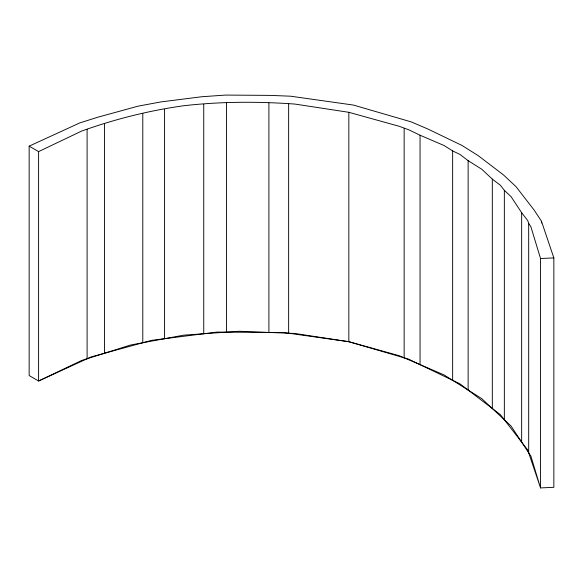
<?xml version="1.0" encoding="UTF-8"?>
<svg xmlns="http://www.w3.org/2000/svg" width="583" height="583" viewBox="0 0 583 583"><rect width="100%" height="100%" fill="white"/><g stroke="black" fill="none" stroke-linecap="round" stroke-linejoin="round"><path stroke-width="0.87" d="M38.595 151.602L81.627 131.073C114.727 119.18 148.891 110.581 183.754 105.742C220.673 101.522 257.839 101.406 294.867 104.066L348.838 112.3L399.144 126.278L408.603 129.718L420.051 135.227L443.984 145.473L452.641 150.917L460.016 154.466L468.127 160.653L481.74 169.216L492.322 179.105L500.425 185.285L504.346 190.35L511.065 196.639L521.654 212.722L527.732 220.578L528.686 223.406L530.902 226.765L540.536 258.517L540.536 487.92L553.85 487.315L553.85 257.912L541.461 221.205L534.115 210.04L516.013 186.655L503.45 174.9L478.155 155.61L461.969 145.437L427.9 129.032L411.277 121.913L353.458 105.071L290.538 96.195L269.9 95.379L225.534 95.08L201.784 96.742L160.85 101.93L138.076 106.157L98.01 117.154L79.856 122.889L29.15 146.151L29.15 375.561L38.595 381.012L91.006 356.964L151.463 340.37L216.854 332.084L283.797 332.543L348.838 341.711L399.144 355.681L443.984 374.884L481.74 398.626L511.065 426.049L530.902 456.176L540.536 487.92L527.732 449.989L500.425 414.695L460.016 383.876L408.603 359.128L348.838 341.711L294.867 333.476L239.168 331.261L183.754 335.152L130.607 345.012L81.627 360.483L38.595 381.012L38.595 151.602L29.15 146.151M540.536 258.517L553.85 257.912M541.461 221.205L541.461 223.027M528.686 223.406L528.686 452.816M521.654 212.722L521.654 442.133M504.346 190.35L504.346 419.76M492.322 179.105L492.322 408.515M468.127 160.653L468.127 390.063M452.641 150.917L452.641 380.327M420.051 135.227L420.051 364.637M404.15 128.42L404.15 357.831M348.838 112.3L348.838 341.711M288.643 103.818L288.643 333.228M268.901 103.031L268.901 332.441M226.459 102.746L226.459 332.15M203.744 104.342L203.744 333.746M164.581 109.298L164.581 338.708M142.791 113.342L142.791 342.753M104.459 123.858L104.459 353.269M87.1 129.346L87.1 358.756"/></g></svg>
